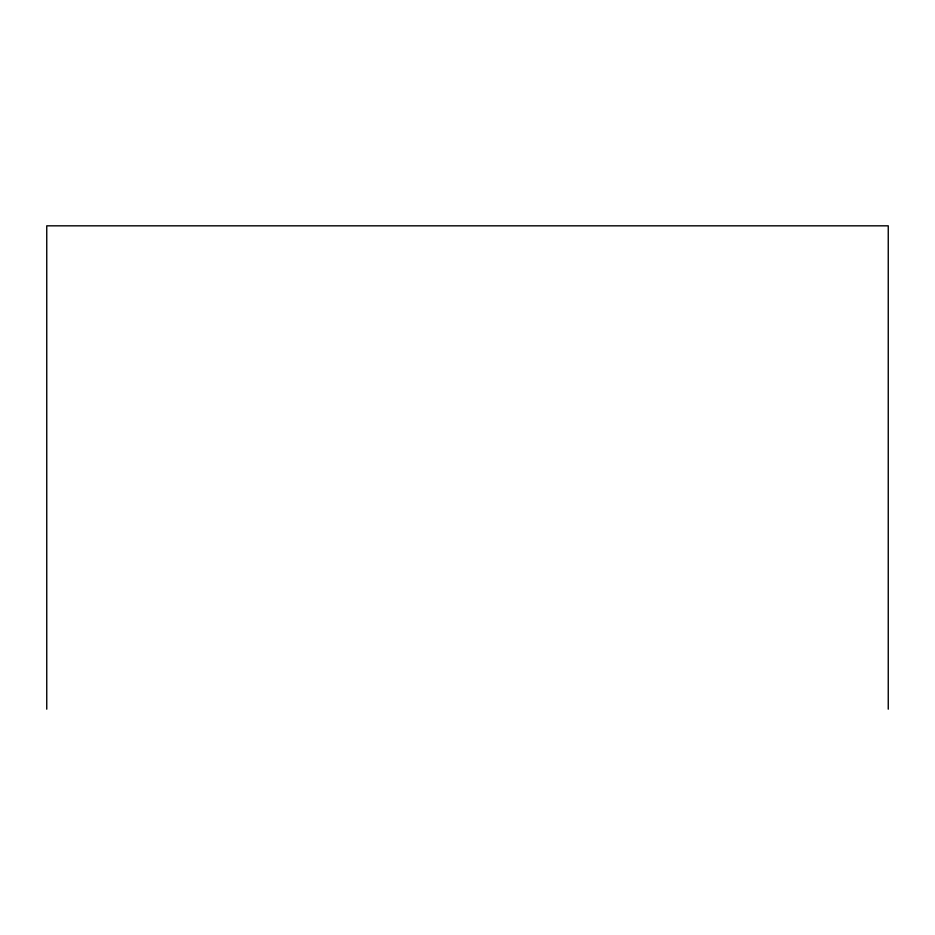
<?xml version="1.0" encoding="UTF-8"?>
<svg xmlns="http://www.w3.org/2000/svg" width="935" height="935" viewBox="0 0 935 935"><rect width="100%" height="100%" fill="white"/><g stroke="black" fill="none" stroke-linecap="round" stroke-linejoin="round"><path stroke-width="1.4" d="M888.25 709.174L888.25 225.826L46.75 225.826L46.75 709.174"/></g></svg>
